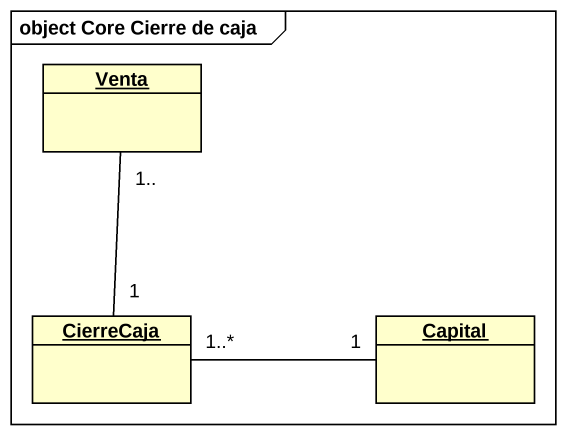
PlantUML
@startuml
mainframe object Core Cierre de caja
hide circle
hide empty members
object Venta
object CierreCaja
object Capital
CierreCaja "1" -up- "1.." Venta
CierreCaja "1..*" -right- "1" Capital
@enduml
